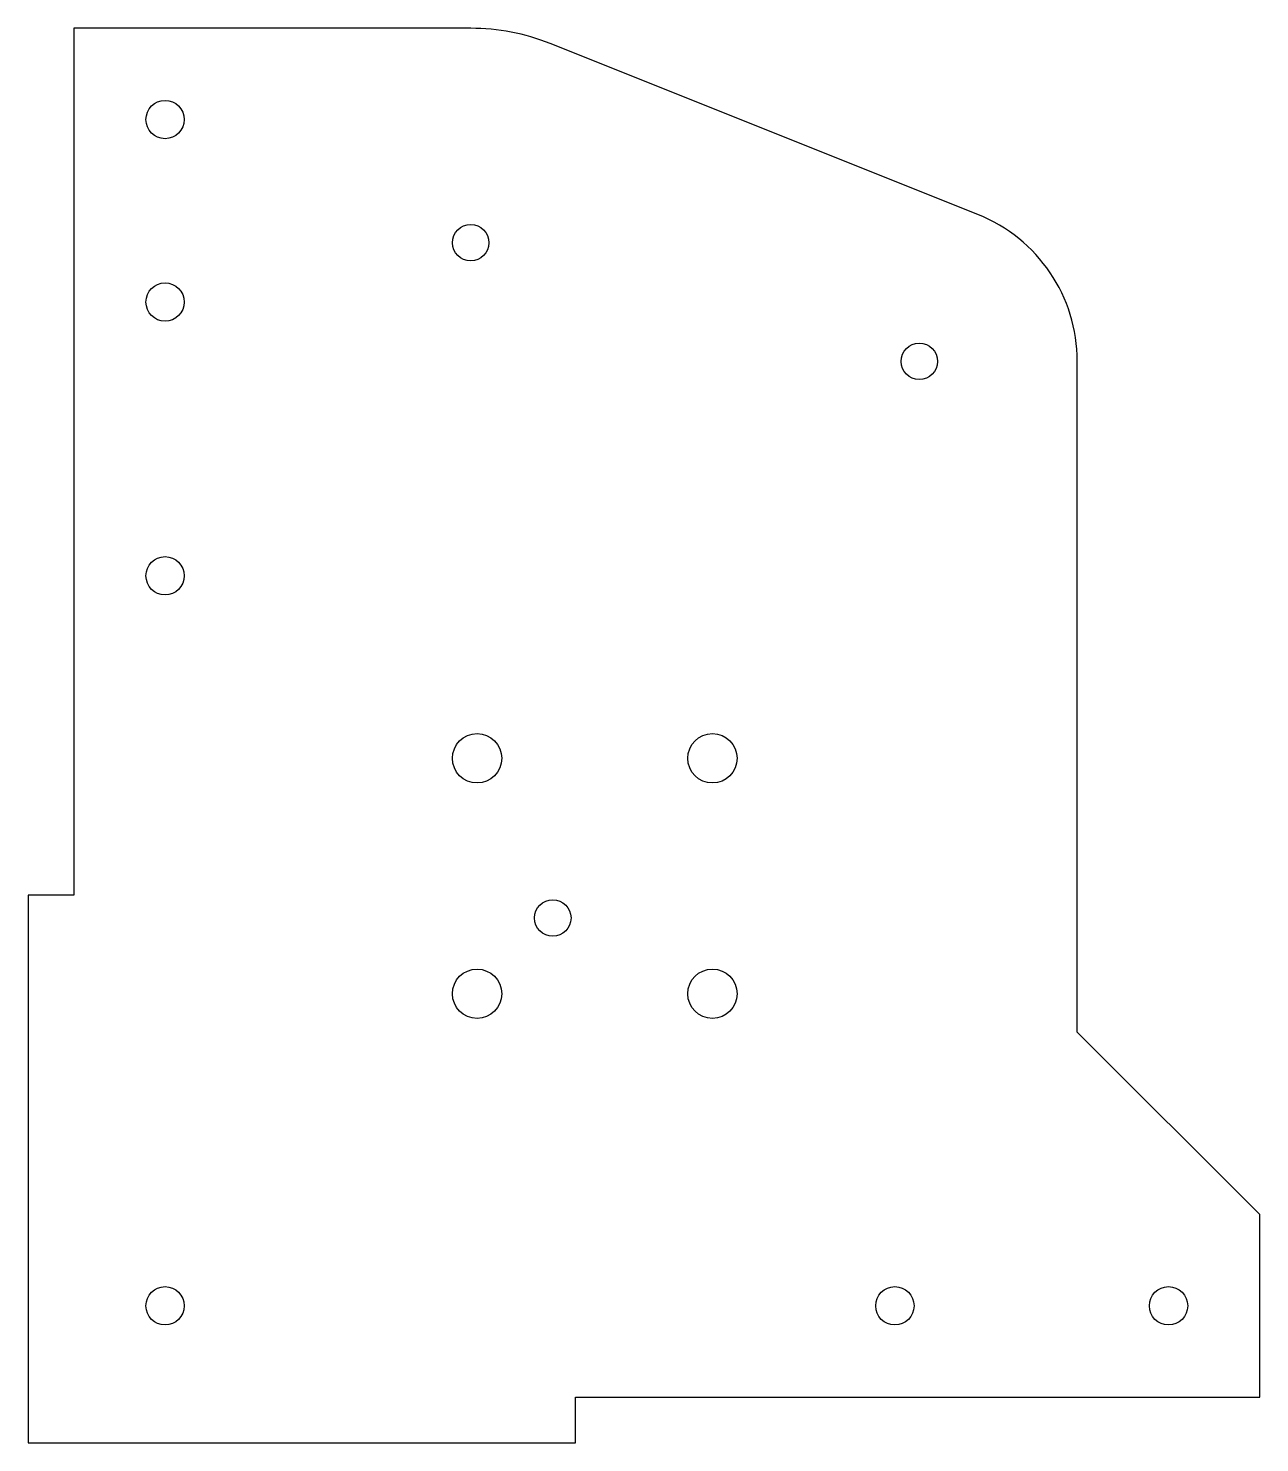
# Model space of a CAD drawing. Extents: x -3.56 to 3.19, y -3.42 to 4.33.
import ezdxf

# ---------------------------------------------------------------- set-up
doc = ezdxf.new("R2010")
doc.units = 0
doc.header["$MEASUREMENT"] = 0
doc.layers.add('MODELSKETCH_VISIBLE', color=7, linetype='CONTINUOUS')

msp = doc.modelspace()

# ---------------------------------------------------------------- linework, layer by layer
at = {"layer": 'MODELSKETCH_VISIBLE'}
for p, q in [((-3.3108, 4.3323), (-3.3108, -0.4177)), ((-1.1358, 4.3323), (-3.3108, 4.3323)), ((1.6445, 3.3114), (-0.6998, 4.2483)), ((2.1892, -1.1677), (2.1892, 2.5073)), ((-3.5608, -0.4177), (-3.5608, -3.4177)), ((-3.3108, -0.4177), (-3.5608, -0.4177)), ((3.1892, -2.1677), (2.1892, -1.1677)), ((3.1892, -3.1677), (3.1892, -2.1677)), ((-0.5608, -3.4177), (-0.5608, -3.1677)), ((-0.5608, -3.1677), (3.1892, -3.1677)), ((-3.5608, -3.4177), (-0.5608, -3.4177))]:
    msp.add_line(p, q, dxfattribs=at)
for centre, radius in [((-2.8108, 3.8323), 0.105), ((-2.8108, 3.8323), 0.105), ((-1.1358, 3.1573), 0.1), ((-2.8108, 2.8323), 0.105), ((1.3232, 2.5073), 0.1), ((-2.8108, 1.3323), 0.105), ((-1.1008, 0.3323), 0.135), ((-1.1008, 0.3323), 0.135), ((0.1892, 0.3323), 0.135), ((-0.6858, -0.5427), 0.1), ((-1.1008, -0.9577), 0.135), ((0.1892, -0.9577), 0.135), ((-2.8108, -2.6677), 0.105), ((1.1892, -2.6677), 0.105), ((2.6892, -2.6677), 0.105)]:
    msp.add_circle(centre, radius, dxfattribs=at)
for centre, radius, start, end in [((-1.1358, 3.1573), 1.175, 68.21538, 90), ((1.3232, 2.5073), 0.866, 0, 68.21538)]:
    msp.add_arc(centre, radius, start, end, dxfattribs=at)

doc.saveas('drawing.dxf')
